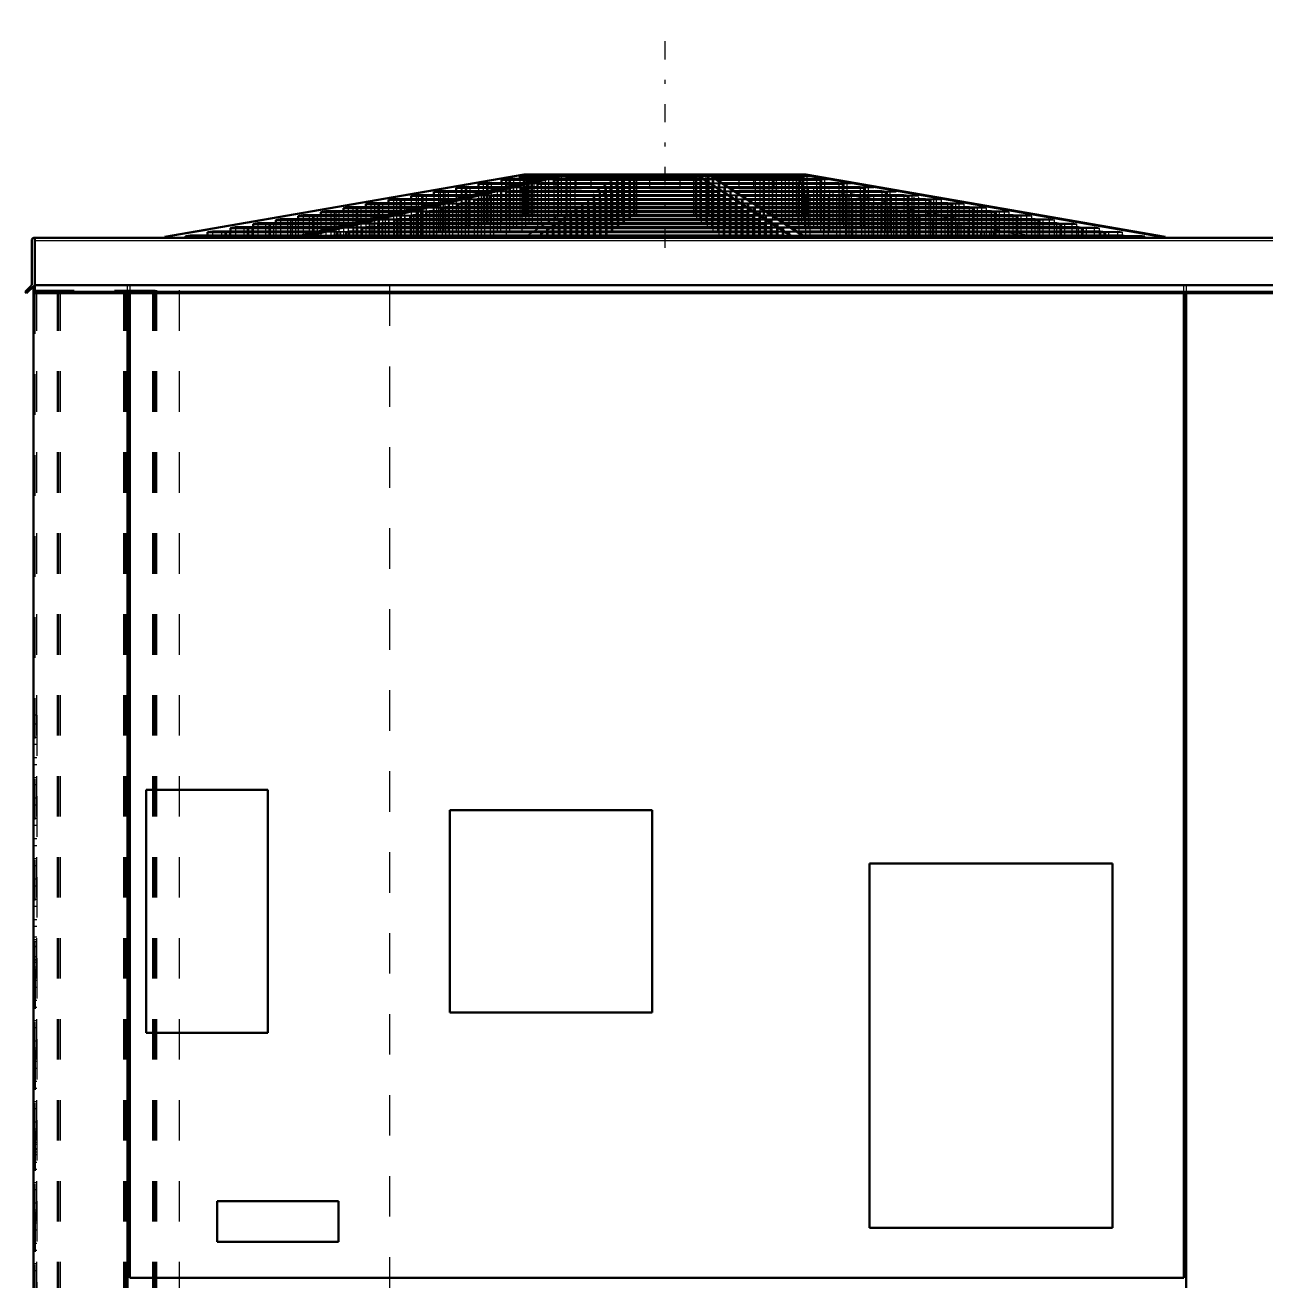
# Model space of a CAD drawing. Header units: inches. Extents: x -40.7 to 51, y -0.3 to 59.
# Drawn here: x -36.86 to -6.21, y 28.03 to 59.05 of the extents above; entities that cross this region are included whole.
import ezdxf

# ---------------------------------------------------------------- set-up
doc = ezdxf.new("R2010")
doc.units = ezdxf.units.IN
doc.header["$MEASUREMENT"] = 0
doc.linetypes.add('Center', pattern=[1.5, 0.45, -0.5, 0.05, -0.5])
doc.linetypes.add('Dashed', pattern=[2, 1, -1])
for name, color, linetype, lineweight in [('AM_0', 7, 'Continuous', 50), ('AM_4', 3, 'Continuous', 25), ('AM_7', 7, 'Center', 25), ('AM_9', 6, 'Dashed', 25)]:
    doc.layers.add(name, color=color, linetype=linetype, lineweight=lineweight)

msp = doc.modelspace()

# ---------------------------------------------------------------- linework, layer by layer
at = {"layer": 'AM_0'}
for p, q in [((-33.40513, 53.81678), (-24.52864, 55.358)), ((-23.67755, 55.358), (-30.17559, 53.81678)), ((-29.95427, 53.81678), (-23.45623, 55.358)), ((-24.969, 55.24979), (-25.089, 55.22838)), ((-25.089, 55.22838), (-25.089, 55.14827)), ((-25.089, 55.22838), (-24.23043, 55.22838)), ((-24.969, 55.24979), (-24.13807, 55.24979)), ((-24.524, 55.32919), (-24.635, 55.30938)), ((-24.635, 55.30938), (-24.635, 55.24979)), ((-24.635, 55.30938), (-23.88675, 55.30938)), ((-19.97759, 55.358), (-24.52864, 55.358)), ((-24.524, 55.32919), (-23.80827, 55.32919)), ((-24.3625, 55.358), (-24.3625, 55.32919)), ((-23.70828, 55.24979), (-23.7932, 55.22838)), ((-23.7932, 55.22838), (-20.15658, 55.22838)), ((-23.7932, 55.22838), (-23.7932, 55.14827)), ((-23.70828, 55.24979), (-20.18766, 55.24979)), ((-23.39333, 55.32919), (-23.4719, 55.30938)), ((-23.4719, 55.30938), (-20.27419, 55.30938)), ((-23.4719, 55.30938), (-23.4719, 55.24979)), ((-23.39333, 55.32919), (-20.30294, 55.32919)), ((-23.27901, 55.358), (-23.27901, 55.32919)), ((-20.34479, 55.358), (-20.34479, 55.32919)), ((-20.27419, 55.30938), (-20.30294, 55.32919)), ((-20.27992, 55.358), (-17.90147, 53.81678)), ((-20.27419, 55.30938), (-20.27419, 55.24979)), ((-20.15658, 55.22838), (-20.18766, 55.24979)), ((-20.15658, 55.22838), (-20.15658, 55.14827)), ((-17.59914, 53.81678), (-19.97759, 55.358)), ((-17.57136, 55.358), (-19.97472, 55.358)), ((-19.93025, 55.32919), (-17.73829, 55.32919)), ((-19.89968, 55.30938), (-17.63096, 55.30938)), ((-19.8077, 55.24979), (-17.30806, 55.24979)), ((-19.77465, 55.22838), (-17.19206, 55.22838)), ((-17.89445, 55.358), (-17.89445, 55.32919)), ((-17.63096, 55.30938), (-17.73829, 55.32919)), ((-17.65237, 55.358), (-8.77588, 53.81678)), ((-17.63096, 55.30938), (-17.63096, 55.24979)), ((-8.69487, 53.81678), (-17.57136, 55.358)), ((-17.19206, 55.22838), (-17.30806, 55.24979)), ((-17.19206, 55.22838), (-17.19206, 55.14827)), ((-26.642, 54.95131), (-26.763, 54.92972)), ((-26.763, 54.92972), (-26.763, 54.85175)), ((-26.763, 54.92972), (-25.4891, 54.92972)), ((-26.642, 54.95131), (-25.39622, 54.95131)), ((-26.085, 55.05068), (-26.205, 55.02927)), ((-26.205, 55.02927), (-26.205, 54.95131)), ((-26.205, 55.02927), (-25.07025, 55.02927)), ((-26.085, 55.05068), (-24.98369, 55.05068)), ((-25.538, 55.14827), (-25.658, 55.12686)), ((-25.658, 55.12686), (-25.658, 55.05068)), ((-25.658, 55.12686), (-24.66898, 55.12686)), ((-25.538, 55.14827), (-24.5764, 55.14827)), ((-24.89193, 54.95131), (-24.97752, 54.92972)), ((-24.97752, 54.92972), (-19.72309, 54.92972)), ((-24.97752, 54.92972), (-24.97752, 54.85175)), ((-24.89193, 54.95131), (-19.75442, 54.95131)), ((-24.4979, 55.05068), (-24.58279, 55.02927)), ((-24.58279, 55.02927), (-19.86757, 55.02927)), ((-24.58279, 55.02927), (-24.58279, 54.95131)), ((-24.4979, 55.05068), (-19.89864, 55.05068)), ((-24.1109, 55.14827), (-24.19581, 55.12686)), ((-24.19581, 55.12686), (-20.00922, 55.12686)), ((-24.19581, 55.12686), (-24.19581, 55.05068)), ((-24.1109, 55.14827), (-20.04029, 55.14827)), ((-20.00922, 55.12686), (-20.04029, 55.14827)), ((-20.00922, 55.12686), (-20.00922, 55.05068)), ((-19.86757, 55.02927), (-19.89864, 55.05068)), ((-19.86757, 55.02927), (-19.86757, 54.95131)), ((-19.72309, 54.92972), (-19.75442, 54.95131)), ((-19.72309, 54.92972), (-19.72309, 54.85175)), ((-19.651, 55.14827), (-16.75807, 55.14827)), ((-19.61795, 55.12686), (-16.64209, 55.12686)), ((-19.50034, 55.05068), (-16.22942, 55.05068)), ((-19.46729, 55.02927), (-16.11345, 55.02927)), ((-19.34694, 54.95131), (-15.69116, 54.95131)), ((-19.31361, 54.92972), (-15.57424, 54.92972)), ((-16.64209, 55.12686), (-16.75807, 55.14827)), ((-16.64209, 55.12686), (-16.64209, 55.05068)), ((-16.11345, 55.02927), (-16.22942, 55.05068)), ((-16.11345, 55.02927), (-16.11345, 54.95131)), ((-15.57424, 54.92972), (-15.69116, 54.95131)), ((-15.57424, 54.92972), (-15.57424, 54.85175)), ((-28.316, 54.65264), (-28.436, 54.63123)), ((-28.436, 54.63123), (-28.436, 54.55326)), ((-28.436, 54.63123), (-26.74215, 54.63123)), ((-28.316, 54.65264), (-26.65448, 54.65264)), ((-27.758, 54.7522), (-27.878, 54.73079)), ((-27.878, 54.73079), (-27.878, 54.65264)), ((-27.878, 54.73079), (-26.33553, 54.73079)), ((-27.758, 54.7522), (-26.24693, 54.7522)), ((-27.2, 54.85175), (-27.32, 54.83034)), ((-27.32, 54.83034), (-27.32, 54.7522)), ((-27.32, 54.83034), (-25.91716, 54.83034)), ((-27.2, 54.85175), (-25.82488, 54.85175)), ((-26.07598, 54.65264), (-26.16086, 54.63123)), ((-26.16086, 54.63123), (-19.28996, 54.63123)), ((-26.16086, 54.63123), (-26.16086, 54.55326)), ((-26.07598, 54.65264), (-19.32102, 54.65264)), ((-25.68132, 54.7522), (-25.76619, 54.73079)), ((-25.76619, 54.73079), (-19.43442, 54.73079)), ((-25.76619, 54.73079), (-25.76619, 54.65264)), ((-25.68132, 54.7522), (-19.46548, 54.7522)), ((-25.28664, 54.85175), (-25.37152, 54.83034)), ((-25.37152, 54.83034), (-19.57888, 54.83034)), ((-25.37152, 54.83034), (-25.37152, 54.7522)), ((-25.28664, 54.85175), (-19.60995, 54.85175)), ((-19.57888, 54.83034), (-19.60995, 54.85175)), ((-19.57888, 54.83034), (-19.57888, 54.7522)), ((-19.43442, 54.73079), (-19.46548, 54.7522)), ((-19.43442, 54.73079), (-19.43442, 54.65264)), ((-19.28996, 54.63123), (-19.32102, 54.65264)), ((-19.28996, 54.63123), (-19.28996, 54.55326)), ((-19.19325, 54.85175), (-15.15199, 54.85175)), ((-19.1602, 54.83034), (-15.03604, 54.83034)), ((-19.03956, 54.7522), (-14.61284, 54.7522)), ((-19.00651, 54.73079), (-14.4969, 54.73079)), ((-18.88588, 54.65264), (-14.07372, 54.65264)), ((-18.85283, 54.63123), (-13.95778, 54.63123)), ((-15.03604, 54.83034), (-15.15199, 54.85175)), ((-15.03604, 54.83034), (-15.03604, 54.7522)), ((-14.4969, 54.73079), (-14.61284, 54.7522)), ((-14.4969, 54.73079), (-14.4969, 54.65264)), ((-13.95778, 54.63123), (-14.07372, 54.65264)), ((-13.95778, 54.63123), (-13.95778, 54.55326)), ((-29.989, 54.35415), (-30.109, 54.33274)), ((-30.109, 54.33274), (-30.109, 54.25478)), ((-30.109, 54.33274), (-28.01446, 54.33274)), ((-29.989, 54.35415), (-27.92543, 54.35415)), ((-29.431, 54.45371), (-29.551, 54.4323)), ((-29.551, 54.4323), (-29.551, 54.35415)), ((-29.551, 54.4323), (-27.59736, 54.4323)), ((-29.431, 54.45371), (-27.50521, 54.45371)), ((-28.873, 54.55326), (-28.993, 54.53185)), ((-28.993, 54.53185), (-28.993, 54.45371)), ((-28.993, 54.53185), (-27.16909, 54.53185)), ((-28.873, 54.55326), (-27.07706, 54.55326)), ((-27.2592, 54.35415), (-27.34406, 54.33274)), ((-27.34406, 54.33274), (-18.85688, 54.33274)), ((-27.34406, 54.33274), (-27.34406, 54.25478)), ((-27.2592, 54.35415), (-18.88794, 54.35415)), ((-26.86457, 54.45371), (-26.94943, 54.4323)), ((-26.94943, 54.4323), (-19.00132, 54.4323)), ((-26.94943, 54.4323), (-26.94943, 54.35415)), ((-26.86457, 54.45371), (-19.03238, 54.45371)), ((-26.46993, 54.55326), (-26.5548, 54.53185)), ((-26.5548, 54.53185), (-19.14577, 54.53185)), ((-26.5548, 54.53185), (-26.5548, 54.45371)), ((-26.46993, 54.55326), (-19.17683, 54.55326)), ((-19.14577, 54.53185), (-19.17683, 54.55326)), ((-19.14577, 54.53185), (-19.14577, 54.45371)), ((-19.00132, 54.4323), (-19.03238, 54.45371)), ((-19.00132, 54.4323), (-19.00132, 54.35415)), ((-18.85688, 54.33274), (-18.88794, 54.35415)), ((-18.85688, 54.33274), (-18.85688, 54.25478)), ((-18.73247, 54.55326), (-13.53558, 54.55326)), ((-18.69942, 54.53185), (-13.41965, 54.53185)), ((-18.57878, 54.45371), (-12.99649, 54.45371)), ((-18.54573, 54.4323), (-12.88056, 54.4323)), ((-18.4251, 54.35415), (-12.45742, 54.35415)), ((-18.39205, 54.33274), (-12.34149, 54.33274)), ((-13.41965, 54.53185), (-13.53558, 54.55326)), ((-13.41965, 54.53185), (-13.41965, 54.45371)), ((-12.88056, 54.4323), (-12.99649, 54.45371)), ((-12.88056, 54.4323), (-12.88056, 54.35415)), ((-12.34149, 54.33274), (-12.45742, 54.35415)), ((-12.34149, 54.33274), (-12.34149, 54.25478)), ((-31.661, 54.05585), (-31.781, 54.03444)), ((-31.781, 54.03444), (-31.781, 53.95415)), ((-31.781, 54.03444), (-29.27147, 54.03444)), ((-31.661, 54.05585), (-29.18452, 54.05585)), ((-31.104, 54.15522), (-31.224, 54.13381)), ((-31.224, 54.13381), (-31.224, 54.05585)), ((-31.224, 54.13381), (-28.84461, 54.13381)), ((-31.104, 54.15522), (-28.7527, 54.15522)), ((-30.546, 54.25478), (-30.666, 54.23337)), ((-30.666, 54.23337), (-30.666, 54.15522)), ((-30.666, 54.23337), (-28.42293, 54.23337)), ((-30.546, 54.25478), (-28.33561, 54.25478)), ((-28.44163, 54.05585), (-28.52649, 54.03444)), ((-28.52649, 54.03444), (-28.52649, 53.95415)), ((-28.52649, 54.03444), (-18.42408, 54.03444)), ((-28.44163, 54.05585), (-18.45514, 54.05585)), ((-28.04773, 54.15522), (-28.13259, 54.13381)), ((-28.13259, 54.13381), (-28.13259, 54.05585)), ((-28.13259, 54.13381), (-18.56825, 54.13381)), ((-28.04773, 54.15522), (-18.59932, 54.15522)), ((-27.65311, 54.25478), (-27.73798, 54.23337)), ((-27.73798, 54.23337), (-27.73798, 54.15522)), ((-27.73798, 54.23337), (-18.71269, 54.23337)), ((-27.65311, 54.25478), (-18.74376, 54.25478)), ((-18.71269, 54.23337), (-18.74376, 54.25478)), ((-18.71269, 54.23337), (-18.71269, 54.15522)), ((-18.56825, 54.13381), (-18.59932, 54.15522)), ((-18.56825, 54.13381), (-18.56825, 54.05585)), ((-18.42408, 54.03444), (-18.45514, 54.05585)), ((-18.42408, 54.03444), (-18.42408, 53.95415)), ((-18.27169, 54.25478), (-11.91932, 54.25478)), ((-18.23864, 54.23337), (-11.80339, 54.23337)), ((-18.11801, 54.15522), (-11.38026, 54.15522)), ((-18.08496, 54.13381), (-11.26434, 54.13381)), ((-17.9646, 54.05585), (-10.84218, 54.05585)), ((-17.93155, 54.03444), (-10.72626, 54.03444)), ((-11.80339, 54.23337), (-11.91932, 54.25478)), ((-11.80339, 54.23337), (-11.80339, 54.15522)), ((-11.26434, 54.13381), (-11.38026, 54.15522)), ((-11.26434, 54.13381), (-11.26434, 54.05585)), ((-10.72626, 54.03444), (-10.84218, 54.05585)), ((-10.72626, 54.03444), (-10.72626, 53.95415)), ((-36.6925, 52.63608), (-36.6925, 53.72)), ((-36.646, 53.8), (36.646, 53.8)), ((-36.646, 53.8), (-36.646, 53.79265)), ((-36.612, 53.8), (-36.612, 52.42647)), ((-33.40513, 53.81678), (-33.40513, 53.8)), ((-32.778, 53.85656), (-32.898, 53.83515)), ((-32.898, 53.83515), (-32.898, 53.8)), ((-32.898, 53.83515), (-30.11079, 53.83515)), ((-32.778, 53.85656), (-30.02191, 53.85656)), ((-32.231, 53.95415), (-32.351, 53.93274)), ((-32.351, 53.93274), (-32.351, 53.85656)), ((-32.351, 53.93274), (-29.70346, 53.93274)), ((-32.231, 53.95415), (-29.61337, 53.95415)), ((-30.17559, 53.81678), (-29.95427, 53.81678)), ((-30.17559, 53.81678), (-30.17559, 53.8)), ((-29.95427, 53.81678), (-29.95427, 53.8)), ((-29.23155, 53.85656), (-29.31641, 53.83515)), ((-29.31641, 53.83515), (-29.31641, 53.8)), ((-29.31641, 53.83515), (-18.13495, 53.83515)), ((-29.23155, 53.85656), (-18.16601, 53.85656)), ((-28.84472, 53.95415), (-28.92959, 53.93274)), ((-28.92959, 53.93274), (-28.92959, 53.85656)), ((-28.92959, 53.93274), (-18.27653, 53.93274)), ((-28.84472, 53.95415), (-18.3076, 53.95415)), ((-18.27653, 53.93274), (-18.3076, 53.95415)), ((-18.27653, 53.93274), (-18.27653, 53.85656)), ((-18.13495, 53.83515), (-18.16601, 53.85656)), ((-18.13495, 53.83515), (-18.13495, 53.8)), ((-17.90147, 53.81678), (-17.59914, 53.81678)), ((-17.90147, 53.81678), (-17.90147, 53.8)), ((-17.80762, 53.95415), (-10.29155, 53.95415)), ((-17.77457, 53.93274), (-10.17562, 53.93274)), ((-17.65697, 53.85656), (-9.76314, 53.85656)), ((-17.62392, 53.83515), (-9.64721, 53.83515)), ((-17.59914, 53.81678), (-17.59914, 53.8)), ((-10.17562, 53.93274), (-10.29155, 53.95415)), ((-10.17562, 53.93274), (-10.17562, 53.85656)), ((-9.64721, 53.83515), (-9.76314, 53.85656)), ((-9.64721, 53.83515), (-9.64721, 53.8)), ((-8.77588, 53.81678), (-8.69487, 53.81678)), ((-8.77588, 53.81678), (-8.77588, 53.8)), ((-8.69487, 53.81678), (-8.69487, 53.8)), ((-36.8555, 52.459), (-36.70246, 52.61204)), ((-36.82297, 52.42647), (-36.8555, 52.459)), ((-36.62745, 52.622), (-36.82297, 52.42647)), ((-36.646, 52.60345), (-36.646, 4.475)), ((-36.612, 52.622), (-36.62745, 52.622)), ((36.612, 52.459), (-36.612, 52.459)), ((36.612, 52.42647), (-36.612, 52.42647)), ((-34.329, 4.53), (-34.329, 52.42647)), ((-34.269, 52.42647), (-34.269, 28.112)), ((-8.239, 28.112), (-8.239, 52.42647)), ((-8.179, 52.42647), (-8.179, 4.53)), ((-33.864, 40.159), (-30.864, 40.159)), ((-33.864, 34.159), (-33.864, 40.159)), ((-30.864, 40.159), (-30.864, 34.159)), ((-26.364, 34.659), (-26.364, 39.659)), ((-26.364, 39.659), (-21.364, 39.659)), ((-21.364, 39.659), (-21.364, 34.659)), ((-15.996, 38.346), (-9.996, 38.346)), ((-15.996, 29.346), (-15.996, 38.346)), ((-9.996, 38.346), (-9.996, 29.346)), ((-21.364, 34.659), (-26.364, 34.659)), ((-30.864, 34.159), (-33.864, 34.159)), ((-32.114, 29), (-32.114, 30)), ((-32.114, 30), (-29.114, 30)), ((-29.114, 30), (-29.114, 29)), ((-9.996, 29.346), (-15.996, 29.346)), ((-29.114, 29), (-32.114, 29)), ((-34.269, 28.112), (-8.239, 28.112))]:
    msp.add_line(p, q, dxfattribs=at)
for centre, radius, start, end in [((-36.6125, 53.72), 0.08, 90, 180), ((-36.7265, 52.63608), 0.034, 315, 360)]:
    msp.add_arc(centre, radius, start, end, dxfattribs=at)
at = {"layer": 'AM_4'}
for p, q in [((36.612, 53.72), (-36.612, 53.72)), ((36.612, 52.63608), (-36.612, 52.63608)), ((36.612, 52.61204), (-36.612, 52.61204))]:
    msp.add_line(p, q, dxfattribs=at)
at = {"layer": 'AM_7'}
for p, q in [((-21.05, 53.55), (-21.05, 59.05)), ((-36.65, 36.412), (-36.562, 36.412)), ((-36.65, 35.97), (-36.562, 35.97)), ((-36.65, 31.412), (-36.562, 31.412)), ((-36.65, 31.22), (-36.562, 31.22))]:
    msp.add_line(p, q, dxfattribs=at)
at = {"layer": 'AM_9'}
for p, q in [((-24.44763, 55.358), (-33.32412, 53.81678)), ((-24.98895, 55.22838), (-24.98895, 53.8)), ((-24.969, 55.24979), (-24.969, 53.8)), ((-24.90794, 55.22838), (-24.90794, 53.8)), ((-24.87295, 55.24979), (-24.87295, 53.8)), ((-24.79194, 55.24979), (-24.79194, 53.8)), ((-24.635, 55.24979), (-24.635, 53.8)), ((-24.55005, 55.30938), (-24.55005, 53.8)), ((-24.524, 55.32919), (-24.524, 53.8)), ((-24.50086, 53.81678), (-22.12241, 55.358)), ((-24.46904, 55.30938), (-24.46904, 53.8)), ((-24.44272, 55.32919), (-24.44272, 53.8)), ((-24.3625, 55.32919), (-24.3625, 53.8)), ((-24.36171, 55.32919), (-24.36171, 53.8)), ((-24.28656, 55.358), (-24.28656, 53.8)), ((-23.7932, 55.22838), (-24.23043, 55.22838)), ((-24.20555, 55.358), (-24.20555, 53.8)), ((-21.82008, 55.358), (-24.19853, 53.81678)), ((-23.70828, 55.24979), (-24.13807, 55.24979)), ((-24.117, 55.358), (-24.117, 55.016)), ((-24.01477, 55.308), (-24.01477, 55.358)), ((-24.01477, 55.308), (-21.31654, 55.308)), ((-24.01452, 55.22838), (-23.9296, 55.24979)), ((-24.01452, 55.22838), (-24.01452, 53.8)), ((-23.99097, 55.308), (-23.99097, 55.358)), ((-23.95412, 55.308), (-23.95412, 55.358)), ((-23.93081, 55.308), (-23.93081, 55.358)), ((-23.9296, 55.24979), (-23.9296, 53.8)), ((-23.4719, 55.30938), (-23.88675, 55.30938)), ((-23.39718, 55.32919), (-23.80827, 55.32919)), ((-23.742, 55.016), (-23.742, 55.358)), ((-23.70828, 55.24979), (-23.70828, 53.8)), ((-23.69322, 55.30938), (-23.61466, 55.32919)), ((-23.69322, 55.30938), (-23.69322, 53.8)), ((-23.61466, 55.32919), (-23.61466, 53.8)), ((-23.50034, 55.358), (-23.50034, 53.8)), ((-23.4719, 55.24979), (-23.4719, 53.8)), ((-23.39333, 55.32919), (-23.39333, 53.8)), ((-23.27901, 55.32919), (-23.27901, 53.8)), ((-23.246, 55.016), (-23.246, 55.358)), ((-22.871, 55.016), (-22.871, 55.358)), ((-22.36365, 55.308), (-22.36365, 55.358)), ((-22.35311, 55.308), (-22.35311, 55.358)), ((-22.30399, 55.308), (-22.30399, 55.358)), ((-22.29392, 55.308), (-22.29392, 55.358)), ((-22.24575, 55.22838), (-22.24575, 53.8)), ((-22.21467, 55.24979), (-22.21467, 53.8)), ((-22.12815, 55.30938), (-22.12815, 53.8)), ((-22.09939, 55.32919), (-22.09939, 53.8)), ((-22.05755, 55.358), (-22.05755, 53.8)), ((-21.94342, 55.22838), (-21.94342, 53.8)), ((-21.91234, 55.24979), (-21.91234, 53.8)), ((-21.82581, 55.30938), (-21.82581, 53.8)), ((-21.79706, 55.32919), (-21.79706, 53.8)), ((-21.78327, 55.308), (-21.78327, 55.358)), ((-21.76827, 55.308), (-21.76827, 55.358)), ((-21.75521, 55.358), (-21.75521, 53.8)), ((-21.68018, 55.308), (-21.68018, 55.358)), ((-21.66729, 55.308), (-21.66729, 55.358)), ((-21.425, 55.016), (-21.425, 55.358)), ((-21.3749, 55.308), (-21.3749, 55.358)), ((-21.36014, 55.308), (-21.36014, 55.358)), ((-21.32923, 55.308), (-21.32923, 55.358)), ((-21.31654, 55.308), (-21.31654, 55.358)), ((-20.78346, 55.308), (-20.78346, 55.358)), ((-20.78346, 55.308), (-18.08523, 55.308)), ((-20.77077, 55.308), (-20.77077, 55.358)), ((-20.73986, 55.308), (-20.73986, 55.358)), ((-20.7251, 55.308), (-20.7251, 55.358)), ((-20.675, 55.016), (-20.675, 55.358)), ((-20.43271, 55.308), (-20.43271, 55.358)), ((-20.41982, 55.308), (-20.41982, 55.358)), ((-20.34479, 55.32919), (-20.34479, 53.8)), ((-20.33173, 55.308), (-20.33173, 55.358)), ((-20.31673, 55.308), (-20.31673, 55.358)), ((-20.30294, 55.32919), (-20.30294, 53.8)), ((-19.93025, 55.32919), (-20.29935, 55.32919)), ((-20.27419, 55.24979), (-20.27419, 53.8)), ((-19.89968, 55.30938), (-20.27025, 55.30938)), ((-20.18766, 55.24979), (-20.18766, 53.8)), ((-19.8077, 55.24979), (-20.18294, 55.24979)), ((-19.77465, 55.22838), (-20.15168, 55.22838)), ((-20.04245, 55.358), (-20.04245, 53.8)), ((-20.00061, 55.32919), (-20.00061, 53.8)), ((-20.00061, 55.32919), (-19.97185, 55.30938)), ((-19.97185, 55.30938), (-19.97185, 53.8)), ((-19.88533, 55.24979), (-19.88533, 53.8)), ((-19.88533, 55.24979), (-19.85425, 55.22838)), ((-19.85425, 55.22838), (-19.85425, 53.8)), ((-19.80608, 55.308), (-19.80608, 55.358)), ((-19.79601, 55.308), (-19.79601, 55.358)), ((-19.74689, 55.308), (-19.74689, 55.358)), ((-19.73635, 55.308), (-19.73635, 55.358)), ((-19.229, 55.358), (-19.229, 55.016)), ((-18.854, 55.016), (-18.854, 55.358)), ((-18.82099, 55.358), (-18.82099, 53.8)), ((-18.70667, 55.32919), (-18.70667, 53.8)), ((-12.14573, 53.81678), (-18.64377, 55.358)), ((-18.6281, 55.30938), (-18.6281, 53.8)), ((-18.59966, 55.358), (-18.59966, 53.8)), ((-18.48534, 55.32919), (-18.48534, 53.8)), ((-18.42245, 55.358), (-11.92441, 53.81678)), ((-18.40678, 55.30938), (-18.40678, 53.8)), ((-18.39172, 55.24979), (-18.39172, 53.8)), ((-18.358, 55.016), (-18.358, 55.358)), ((-18.3068, 55.22838), (-18.3068, 53.8)), ((-18.1704, 55.24979), (-18.1704, 53.8)), ((-18.16919, 55.308), (-18.16919, 55.358)), ((-18.14588, 55.308), (-18.14588, 55.358)), ((-18.10903, 55.308), (-18.10903, 55.358)), ((-18.08548, 55.22838), (-18.08548, 53.8)), ((-18.08523, 55.308), (-18.08523, 55.358)), ((-17.983, 55.016), (-17.983, 55.358)), ((-17.89445, 55.32919), (-17.89445, 53.8)), ((-17.81344, 55.358), (-17.81344, 53.8)), ((-17.73829, 55.32919), (-17.73829, 53.8)), ((-17.7375, 53.8), (-17.7375, 55.358)), ((-17.576, 55.32919), (-17.7375, 55.32919)), ((-17.65728, 55.32919), (-17.65728, 53.8)), ((-17.65728, 55.32919), (-17.54995, 55.30938)), ((-17.465, 55.30938), (-17.63096, 55.30938)), ((-17.63096, 55.24979), (-17.63096, 53.8)), ((-17.576, 53.8), (-17.576, 55.32919)), ((-17.465, 55.30938), (-17.576, 55.32919)), ((-17.54995, 55.30938), (-17.54995, 53.8)), ((-17.465, 53.8), (-17.465, 55.30938)), ((-17.131, 55.24979), (-17.30806, 55.24979)), ((-17.30806, 55.24979), (-17.30806, 53.8)), ((-17.22705, 55.24979), (-17.22705, 53.8)), ((-17.22705, 55.24979), (-17.11105, 55.22838)), ((-17.011, 55.22838), (-17.19206, 55.22838)), ((-17.131, 53.8), (-17.131, 55.24979)), ((-17.011, 55.22838), (-17.131, 55.24979)), ((-17.11105, 55.22838), (-17.11105, 53.8)), ((-17.011, 53.8), (-17.011, 55.22838)), ((-26.642, 54.95131), (-26.642, 53.8)), ((-26.60677, 54.92972), (-26.60677, 53.8)), ((-26.52576, 54.92972), (-26.52576, 53.8)), ((-26.48985, 54.95131), (-26.48985, 53.8)), ((-26.40884, 54.95131), (-26.40884, 53.8)), ((-26.205, 54.95131), (-26.205, 53.8)), ((-26.085, 55.05068), (-26.085, 53.8)), ((-26.06756, 55.02927), (-26.06756, 53.8)), ((-25.98655, 55.02927), (-25.98655, 53.8)), ((-25.95159, 55.05068), (-25.95159, 53.8)), ((-25.87058, 55.05068), (-25.87058, 53.8)), ((-25.658, 55.05068), (-25.658, 53.8)), ((-25.53892, 55.12686), (-25.53892, 53.8)), ((-25.538, 55.14827), (-25.538, 53.8)), ((-24.97752, 54.92972), (-25.4891, 54.92972)), ((-25.45791, 55.12686), (-25.45791, 53.8)), ((-25.42294, 55.14827), (-25.42294, 53.8)), ((-25.39622, 54.95131), (-24.89193, 54.95131)), ((-25.34193, 55.14827), (-25.34193, 53.8)), ((-25.19885, 54.92972), (-25.11325, 54.95131)), ((-25.19885, 54.92972), (-25.19885, 53.8)), ((-25.11325, 54.95131), (-25.11325, 53.8)), ((-25.089, 55.14827), (-25.089, 53.8)), ((-24.58279, 55.02927), (-25.07025, 55.02927)), ((-24.98369, 55.05068), (-24.4979, 55.05068)), ((-24.89193, 54.95131), (-24.89193, 53.8)), ((-24.80412, 55.02927), (-24.71922, 55.05068)), ((-24.80412, 55.02927), (-24.80412, 53.8)), ((-24.71922, 55.05068), (-24.71922, 53.8)), ((-24.19581, 55.12686), (-24.66898, 55.12686)), ((-24.58279, 54.95131), (-24.58279, 53.8)), ((-24.1109, 55.14827), (-24.5764, 55.14827)), ((-24.4979, 55.05068), (-24.4979, 53.8)), ((-24.41713, 55.12686), (-24.33223, 55.14827)), ((-24.41713, 55.12686), (-24.41713, 53.8)), ((-24.33223, 55.14827), (-24.33223, 53.8)), ((-24.19581, 55.05068), (-24.19581, 53.8)), ((-24.117, 55.016), (-22.871, 55.016)), ((-24.1109, 55.14827), (-24.1109, 53.8)), ((-23.7932, 55.14827), (-23.7924, 53.8)), ((-22.67925, 54.92972), (-22.67925, 53.8)), ((-22.64792, 54.95131), (-22.64792, 53.8)), ((-22.53476, 55.02927), (-22.53476, 53.8)), ((-22.50369, 55.05068), (-22.50369, 53.8)), ((-22.39312, 55.12686), (-22.39312, 53.8)), ((-22.37691, 54.92972), (-22.37691, 53.8)), ((-22.36204, 55.14827), (-22.36204, 53.8)), ((-22.34558, 54.95131), (-22.34558, 53.8)), ((-22.23243, 55.02927), (-22.23243, 53.8)), ((-22.20136, 55.05068), (-22.20136, 53.8)), ((-22.09078, 55.12686), (-22.09078, 53.8)), ((-22.05971, 55.14827), (-22.05971, 53.8)), ((-21.425, 55.016), (-20.675, 55.016)), ((-20.15658, 55.14827), (-20.15658, 53.8)), ((-20.04029, 55.14827), (-20.04029, 53.8)), ((-19.651, 55.14827), (-20.03528, 55.14827)), ((-20.00922, 55.05068), (-20.00922, 53.8)), ((-19.61795, 55.12686), (-20.00432, 55.12686)), ((-19.89864, 55.05068), (-19.89864, 53.8)), ((-19.50034, 55.05068), (-19.89471, 55.05068)), ((-19.86757, 54.95131), (-19.86757, 53.8)), ((-19.46729, 55.02927), (-19.86406, 55.02927)), ((-19.75442, 54.95131), (-19.75442, 53.8)), ((-19.34694, 54.95131), (-19.75299, 54.95131)), ((-19.73796, 55.14827), (-19.73796, 53.8)), ((-19.73796, 55.14827), (-19.70688, 55.12686)), ((-19.31361, 54.92972), (-19.7224, 54.92972)), ((-19.70688, 55.12686), (-19.70688, 53.8)), ((-19.59631, 55.05068), (-19.59631, 53.8)), ((-19.59631, 55.05068), (-19.56524, 55.02927)), ((-19.56524, 55.02927), (-19.56524, 53.8)), ((-19.45208, 54.95131), (-19.45208, 53.8)), ((-19.45208, 54.95131), (-19.42075, 54.92972)), ((-19.42075, 54.92972), (-19.42075, 53.8)), ((-19.229, 55.016), (-17.983, 55.016)), ((-17.9891, 55.14827), (-17.9891, 53.8)), ((-17.90419, 55.12686), (-17.90419, 53.8)), ((-17.76777, 55.14827), (-17.76777, 53.8)), ((-17.68287, 55.12686), (-17.68287, 53.8)), ((-17.6021, 55.05068), (-17.6021, 53.8)), ((-17.51721, 55.02927), (-17.51721, 53.8)), ((-17.38078, 55.05068), (-17.38078, 53.8)), ((-17.29588, 55.02927), (-17.29588, 53.8)), ((-17.20807, 54.95131), (-17.20807, 53.8)), ((-17.19206, 55.14827), (-17.19206, 53.8)), ((-17.12248, 54.92972), (-17.12248, 53.8)), ((-16.98675, 54.95131), (-16.98675, 53.8)), ((-16.90115, 54.92972), (-16.90115, 53.8)), ((-16.562, 55.14827), (-16.75807, 55.14827)), ((-16.75807, 55.14827), (-16.75807, 53.8)), ((-16.67706, 55.14827), (-16.67706, 53.8)), ((-16.67706, 55.14827), (-16.56108, 55.12686)), ((-16.442, 55.12686), (-16.64209, 55.12686)), ((-16.64209, 55.05068), (-16.64209, 53.8)), ((-16.562, 53.8), (-16.562, 55.14827)), ((-16.442, 55.12686), (-16.562, 55.14827)), ((-16.56108, 55.12686), (-16.56108, 53.8)), ((-16.442, 53.8), (-16.442, 55.12686)), ((-16.015, 55.05068), (-16.22942, 55.05068)), ((-16.22942, 55.05068), (-16.22942, 53.8)), ((-16.14841, 55.05068), (-16.14841, 53.8)), ((-16.14841, 55.05068), (-16.03244, 55.02927)), ((-15.895, 55.02927), (-16.11345, 55.02927)), ((-16.11345, 54.95131), (-16.11345, 53.8)), ((-16.03244, 55.02927), (-16.03244, 53.8)), ((-16.015, 53.8), (-16.015, 55.05068)), ((-15.895, 55.02927), (-16.015, 55.05068)), ((-15.895, 53.8), (-15.895, 55.02927)), ((-15.69116, 54.95131), (-15.69116, 53.8)), ((-15.68467, 54.95131), (-15.458, 54.95131)), ((-15.61015, 54.95131), (-15.61015, 53.8)), ((-15.61015, 54.95131), (-15.49323, 54.92972)), ((-15.57104, 54.92972), (-15.337, 54.92972)), ((-15.49323, 54.92972), (-15.49323, 53.8)), ((-15.458, 53.8), (-15.458, 54.95131)), ((-15.337, 54.92972), (-15.458, 54.95131)), ((-15.337, 53.8), (-15.337, 54.92972)), ((-28.316, 54.65264), (-28.316, 53.8)), ((-28.22323, 54.63123), (-28.22323, 53.8)), ((-28.14222, 54.63123), (-28.14222, 53.8)), ((-28.10729, 54.65264), (-28.10729, 53.8)), ((-28.02628, 54.65264), (-28.02628, 53.8)), ((-27.878, 54.65264), (-27.878, 53.8)), ((-27.758, 54.7522), (-27.758, 53.8)), ((-27.68411, 54.73079), (-27.68411, 53.8)), ((-27.6031, 54.73079), (-27.6031, 53.8)), ((-27.56817, 54.7522), (-27.56817, 53.8)), ((-27.48716, 54.7522), (-27.48716, 53.8)), ((-27.32, 54.7522), (-27.32, 53.8)), ((-27.2, 54.85175), (-27.2, 53.8)), ((-27.14497, 54.83034), (-27.14497, 53.8)), ((-27.06396, 54.83034), (-27.06396, 53.8)), ((-27.02903, 54.85175), (-27.02903, 53.8)), ((-26.94801, 54.85175), (-26.94801, 53.8)), ((-26.763, 54.85175), (-26.763, 53.8)), ((-26.16086, 54.63123), (-26.74215, 54.63123)), ((-26.65448, 54.65264), (-26.07598, 54.65264)), ((-26.38218, 54.63123), (-26.29731, 54.65264)), ((-26.38218, 54.63123), (-26.38218, 53.8)), ((-25.76619, 54.73079), (-26.33553, 54.73079)), ((-26.29731, 54.65264), (-26.29731, 53.8)), ((-25.68132, 54.7522), (-26.24693, 54.7522)), ((-26.07598, 54.65264), (-26.07598, 53.8)), ((-25.98752, 54.73079), (-25.90264, 54.7522)), ((-25.98752, 54.73079), (-25.98752, 53.8)), ((-25.37152, 54.83034), (-25.91716, 54.83034)), ((-25.90264, 54.7522), (-25.90264, 53.8)), ((-25.28664, 54.85175), (-25.82488, 54.85175)), ((-25.76619, 54.65264), (-25.76619, 53.8)), ((-25.68132, 54.7522), (-25.68132, 53.8)), ((-25.59284, 54.83034), (-25.50796, 54.85175)), ((-25.59284, 54.83034), (-25.59284, 53.8)), ((-25.50796, 54.85175), (-25.50796, 53.8)), ((-25.37152, 54.7522), (-25.37152, 53.8)), ((-25.28664, 54.85175), (-25.28664, 53.8)), ((-24.97752, 54.85175), (-24.97752, 53.8)), ((-23.11238, 54.63123), (-23.11238, 53.8)), ((-23.08131, 54.65264), (-23.08131, 53.8)), ((-22.96792, 54.73079), (-22.96792, 53.8)), ((-22.93685, 54.7522), (-22.93685, 53.8)), ((-22.82346, 54.83034), (-22.82346, 53.8)), ((-22.81004, 54.63123), (-22.81004, 53.8)), ((-22.79239, 54.85175), (-22.79239, 53.8)), ((-22.77898, 54.65264), (-22.77898, 53.8)), ((-22.66558, 54.73079), (-22.66558, 53.8)), ((-22.63452, 54.7522), (-22.63452, 53.8)), ((-22.52112, 54.83034), (-22.52112, 53.8)), ((-22.49005, 54.85175), (-22.49005, 53.8)), ((-19.72309, 54.85175), (-19.72309, 53.8)), ((-19.60995, 54.85175), (-19.60995, 53.8)), ((-19.19325, 54.85175), (-19.60868, 54.85175)), ((-19.57888, 54.7522), (-19.57888, 53.8)), ((-19.1602, 54.83034), (-19.57718, 54.83034)), ((-19.46548, 54.7522), (-19.46548, 53.8)), ((-19.03956, 54.7522), (-19.46236, 54.7522)), ((-19.43442, 54.65264), (-19.43442, 53.8)), ((-19.00651, 54.73079), (-19.43095, 54.73079)), ((-19.32102, 54.65264), (-19.32102, 53.8)), ((-18.88588, 54.65264), (-19.31654, 54.65264)), ((-19.30761, 54.85175), (-19.30761, 53.8)), ((-19.30761, 54.85175), (-19.27654, 54.83034)), ((-18.85283, 54.63123), (-19.28525, 54.63123)), ((-19.27654, 54.83034), (-19.27654, 53.8)), ((-19.16315, 54.7522), (-19.16315, 53.8)), ((-19.16315, 54.7522), (-19.13208, 54.73079)), ((-19.13208, 54.73079), (-19.13208, 53.8)), ((-19.01869, 54.65264), (-19.01869, 53.8)), ((-19.01869, 54.65264), (-18.98762, 54.63123)), ((-18.98762, 54.63123), (-18.98762, 53.8)), ((-16.81336, 54.85175), (-16.81336, 53.8)), ((-16.72848, 54.83034), (-16.72848, 53.8)), ((-16.59204, 54.85175), (-16.59204, 53.8)), ((-16.50716, 54.83034), (-16.50716, 53.8)), ((-16.41868, 54.7522), (-16.41868, 53.8)), ((-16.33381, 54.73079), (-16.33381, 53.8)), ((-16.19736, 54.7522), (-16.19736, 53.8)), ((-16.11248, 54.73079), (-16.11248, 53.8)), ((-16.02402, 54.65264), (-16.02402, 53.8)), ((-15.93914, 54.63123), (-15.93914, 53.8)), ((-15.80269, 54.65264), (-15.80269, 53.8)), ((-15.71782, 54.63123), (-15.71782, 53.8)), ((-15.57424, 54.85175), (-15.57424, 53.8)), ((-15.15199, 54.85175), (-15.15199, 53.8)), ((-15.14679, 54.85175), (-14.9, 54.85175)), ((-15.07097, 54.85175), (-15.07097, 53.8)), ((-15.07097, 54.85175), (-14.95503, 54.83034)), ((-15.03604, 54.7522), (-15.03604, 53.8)), ((-15.02912, 54.83034), (-14.78, 54.83034)), ((-14.95503, 54.83034), (-14.95503, 53.8)), ((-14.9, 53.8), (-14.9, 54.85175)), ((-14.78, 54.83034), (-14.9, 54.85175)), ((-14.78, 53.8), (-14.78, 54.83034)), ((-14.342, 54.7522), (-14.61284, 54.7522)), ((-14.61284, 54.7522), (-14.61284, 53.8)), ((-14.53183, 54.7522), (-14.53183, 53.8)), ((-14.53183, 54.7522), (-14.41589, 54.73079)), ((-14.222, 54.73079), (-14.4969, 54.73079)), ((-14.4969, 54.65264), (-14.4969, 53.8)), ((-14.41589, 54.73079), (-14.41589, 53.8)), ((-14.342, 53.8), (-14.342, 54.7522)), ((-14.222, 54.73079), (-14.342, 54.7522)), ((-14.222, 53.8), (-14.222, 54.73079)), ((-13.784, 54.65264), (-14.07372, 54.65264)), ((-14.07372, 54.65264), (-14.07372, 53.8)), ((-13.99271, 54.65264), (-13.99271, 53.8)), ((-13.99271, 54.65264), (-13.87677, 54.63123)), ((-13.664, 54.63123), (-13.95778, 54.63123)), ((-13.87677, 54.63123), (-13.87677, 53.8)), ((-13.784, 53.8), (-13.784, 54.65264)), ((-13.664, 54.63123), (-13.784, 54.65264)), ((-13.664, 53.8), (-13.664, 54.63123)), ((-29.989, 54.35415), (-29.989, 53.8)), ((-29.83952, 54.33274), (-29.83952, 53.8)), ((-29.75851, 54.33274), (-29.75851, 53.8)), ((-29.72359, 54.35415), (-29.72359, 53.8)), ((-29.64258, 54.35415), (-29.64258, 53.8)), ((-29.551, 54.35415), (-29.551, 53.8)), ((-29.431, 54.45371), (-29.431, 53.8)), ((-29.30045, 54.4323), (-29.30045, 53.8)), ((-29.21944, 54.4323), (-29.21944, 53.8)), ((-29.18452, 54.45371), (-29.18452, 53.8)), ((-29.10351, 54.45371), (-29.10351, 53.8)), ((-28.993, 54.45371), (-28.993, 53.8)), ((-28.873, 54.55326), (-28.873, 53.8)), ((-28.76136, 54.53185), (-28.76136, 53.8)), ((-28.68035, 54.53185), (-28.68035, 53.8)), ((-28.64543, 54.55326), (-28.64543, 53.8)), ((-28.56442, 54.55326), (-28.56442, 53.8)), ((-28.436, 54.55326), (-28.436, 53.8)), ((-27.34406, 54.33274), (-28.01446, 54.33274)), ((-27.92543, 54.35415), (-27.2592, 54.35415)), ((-26.94943, 54.4323), (-27.59736, 54.4323)), ((-27.56539, 54.33274), (-27.48052, 54.35415)), ((-27.56539, 54.33274), (-27.56539, 53.8)), ((-26.86457, 54.45371), (-27.50521, 54.45371)), ((-27.48052, 54.35415), (-27.48052, 53.8)), ((-27.2592, 54.35415), (-27.2592, 53.8)), ((-27.17076, 54.4323), (-27.08589, 54.45371)), ((-27.17076, 54.4323), (-27.17076, 53.8)), ((-26.5548, 54.53185), (-27.16909, 54.53185)), ((-27.08589, 54.45371), (-27.08589, 53.8)), ((-26.46993, 54.55326), (-27.07706, 54.55326)), ((-26.94943, 54.35415), (-26.94943, 53.8)), ((-26.86457, 54.45371), (-26.86457, 53.8)), ((-26.77612, 54.53185), (-26.69125, 54.55326)), ((-26.77612, 54.53185), (-26.77612, 53.8)), ((-26.69125, 54.55326), (-26.69125, 53.8)), ((-26.5548, 54.45371), (-26.5548, 53.8)), ((-26.46993, 54.55326), (-26.46993, 53.8)), ((-26.16086, 54.55326), (-26.16086, 53.8)), ((-23.54546, 54.33274), (-23.54546, 53.8)), ((-23.5144, 54.35415), (-23.5144, 53.8)), ((-23.40102, 54.4323), (-23.40102, 53.8)), ((-23.36995, 54.45371), (-23.36995, 53.8)), ((-23.25657, 54.53185), (-23.25657, 53.8)), ((-23.24312, 54.33274), (-23.24312, 53.8)), ((-23.2255, 54.55326), (-23.2255, 53.8)), ((-23.21206, 54.35415), (-23.21206, 53.8)), ((-23.09868, 54.4323), (-23.09868, 53.8)), ((-23.06762, 54.45371), (-23.06762, 53.8)), ((-22.95423, 54.53185), (-22.95423, 53.8)), ((-22.92317, 54.55326), (-22.92317, 53.8)), ((-19.28996, 54.55326), (-19.28996, 53.8)), ((-19.17683, 54.55326), (-19.17683, 53.8)), ((-18.73247, 54.55326), (-19.17158, 54.55326)), ((-19.14577, 54.45371), (-19.14577, 53.8)), ((-18.69942, 54.53185), (-19.14044, 54.53185)), ((-19.03238, 54.45371), (-19.03238, 53.8)), ((-18.57878, 54.45371), (-19.02704, 54.45371)), ((-19.00132, 54.35415), (-19.00132, 53.8)), ((-18.54573, 54.4323), (-18.99605, 54.4323)), ((-18.88794, 54.35415), (-18.88794, 53.8)), ((-18.4251, 54.35415), (-18.88321, 54.35415)), ((-18.8745, 54.55326), (-18.8745, 53.8)), ((-18.8745, 54.55326), (-18.84343, 54.53185)), ((-18.39205, 54.33274), (-18.85237, 54.33274)), ((-18.84343, 54.53185), (-18.84343, 53.8)), ((-18.73005, 54.45371), (-18.73005, 53.8)), ((-18.73005, 54.45371), (-18.69898, 54.4323)), ((-18.69898, 54.4323), (-18.69898, 53.8)), ((-18.5856, 54.35415), (-18.5856, 53.8)), ((-18.5856, 54.35415), (-18.55454, 54.33274)), ((-18.55454, 54.33274), (-18.55454, 53.8)), ((-15.63007, 54.55326), (-15.63007, 53.8)), ((-15.5452, 54.53185), (-15.5452, 53.8)), ((-15.40875, 54.55326), (-15.40875, 53.8)), ((-15.32388, 54.53185), (-15.32388, 53.8)), ((-15.23543, 54.45371), (-15.23543, 53.8)), ((-15.15057, 54.4323), (-15.15057, 53.8)), ((-15.01411, 54.45371), (-15.01411, 53.8)), ((-14.92924, 54.4323), (-14.92924, 53.8)), ((-14.8408, 54.35415), (-14.8408, 53.8)), ((-14.75594, 54.33274), (-14.75594, 53.8)), ((-14.61948, 54.35415), (-14.61948, 53.8)), ((-14.53461, 54.33274), (-14.53461, 53.8)), ((-13.95778, 54.55326), (-13.95778, 53.8)), ((-13.227, 54.55326), (-13.53558, 54.55326)), ((-13.53558, 54.55326), (-13.53558, 53.8)), ((-13.45457, 54.55326), (-13.45457, 53.8)), ((-13.45457, 54.55326), (-13.33864, 54.53185)), ((-13.107, 54.53185), (-13.41965, 54.53185)), ((-13.41965, 54.45371), (-13.41965, 53.8)), ((-13.33864, 54.53185), (-13.33864, 53.8)), ((-13.227, 53.8), (-13.227, 54.55326)), ((-13.107, 54.53185), (-13.227, 54.55326)), ((-13.107, 53.8), (-13.107, 54.53185)), ((-12.669, 54.45371), (-12.99649, 54.45371)), ((-12.99649, 54.45371), (-12.99649, 53.8)), ((-12.91548, 54.45371), (-12.91548, 53.8)), ((-12.91548, 54.45371), (-12.79955, 54.4323)), ((-12.549, 54.4323), (-12.88056, 54.4323)), ((-12.88056, 54.35415), (-12.88056, 53.8)), ((-12.79955, 54.4323), (-12.79955, 53.8)), ((-12.669, 53.8), (-12.669, 54.45371)), ((-12.549, 54.4323), (-12.669, 54.45371)), ((-12.549, 53.8), (-12.549, 54.4323)), ((-12.111, 54.35415), (-12.45742, 54.35415)), ((-12.45742, 54.35415), (-12.45742, 53.8)), ((-12.37641, 54.35415), (-12.37641, 53.8)), ((-12.37641, 54.35415), (-12.26048, 54.33274)), ((-11.991, 54.33274), (-12.34149, 54.33274)), ((-12.26048, 54.33274), (-12.26048, 53.8)), ((-12.111, 53.8), (-12.111, 54.35415)), ((-11.991, 54.33274), (-12.111, 54.35415)), ((-11.991, 53.8), (-11.991, 54.33274)), ((-31.661, 54.05585), (-31.661, 53.8)), ((-31.45475, 54.03444), (-31.45475, 53.8)), ((-31.37374, 54.03444), (-31.37374, 53.8)), ((-31.33883, 54.05585), (-31.33883, 53.8)), ((-31.25782, 54.05585), (-31.25782, 53.8)), ((-31.224, 54.05585), (-31.224, 53.8)), ((-31.104, 54.15522), (-31.104, 53.8)), ((-30.91667, 54.13381), (-30.91667, 53.8)), ((-30.83566, 54.13381), (-30.83566, 53.8)), ((-30.80075, 54.15522), (-30.80075, 53.8)), ((-30.71974, 54.15522), (-30.71974, 53.8)), ((-30.666, 54.15522), (-30.666, 53.8)), ((-30.546, 54.25478), (-30.546, 53.8)), ((-30.37762, 54.23337), (-30.37762, 53.8)), ((-30.29661, 54.23337), (-30.29661, 53.8)), ((-30.26169, 54.25478), (-30.26169, 53.8)), ((-30.18068, 54.25478), (-30.18068, 53.8)), ((-30.109, 54.25478), (-30.109, 53.8)), ((-28.52649, 54.03444), (-29.27147, 54.03444)), ((-28.44163, 54.05585), (-29.18452, 54.05585)), ((-28.13259, 54.13381), (-28.84461, 54.13381)), ((-28.04773, 54.15522), (-28.7527, 54.15522)), ((-28.74782, 54.03444), (-28.66296, 54.05585)), ((-28.74782, 54.03444), (-28.74782, 53.8)), ((-28.66296, 54.05585), (-28.66296, 53.8)), ((-28.44163, 54.05585), (-28.44163, 53.8)), ((-27.73798, 54.23337), (-28.42293, 54.23337)), ((-28.35392, 54.13381), (-28.26905, 54.15522)), ((-28.35392, 54.13381), (-28.35392, 53.8)), ((-27.65311, 54.25478), (-28.33561, 54.25478)), ((-28.26905, 54.15522), (-28.26905, 53.8)), ((-28.13259, 54.05585), (-28.13259, 53.8)), ((-28.04773, 54.15522), (-28.04773, 53.8)), ((-27.9593, 54.23337), (-27.87444, 54.25478)), ((-27.9593, 54.23337), (-27.9593, 53.8)), ((-27.87444, 54.25478), (-27.87444, 53.8)), ((-27.73798, 54.15522), (-27.73798, 53.8)), ((-27.65311, 54.25478), (-27.65311, 53.8)), ((-27.34406, 54.25478), (-27.34406, 53.8)), ((-23.97826, 54.03444), (-23.97826, 53.8)), ((-23.9472, 54.05585), (-23.9472, 53.8)), ((-23.83408, 54.13381), (-23.83408, 53.8)), ((-23.80302, 54.15522), (-23.80302, 53.8)), ((-23.68964, 54.23337), (-23.68964, 53.8)), ((-23.67592, 54.03444), (-23.67592, 53.8)), ((-23.65858, 54.25478), (-23.65858, 53.8)), ((-23.64486, 54.05585), (-23.64486, 53.8)), ((-23.53175, 54.13381), (-23.53175, 53.8)), ((-23.50068, 54.15522), (-23.50068, 53.8)), ((-23.38731, 54.23337), (-23.38731, 53.8)), ((-23.35624, 54.25478), (-23.35624, 53.8)), ((-18.85688, 54.25478), (-18.85688, 53.8)), ((-18.74376, 54.25478), (-18.74376, 53.8)), ((-18.27169, 54.25478), (-18.74036, 54.25478)), ((-18.71269, 54.15522), (-18.71269, 53.8)), ((-18.23864, 54.23337), (-18.70967, 54.23337)), ((-18.59932, 54.15522), (-18.59932, 53.8)), ((-18.11801, 54.15522), (-18.59797, 54.15522)), ((-18.56825, 54.05585), (-18.56825, 53.8)), ((-18.08496, 54.13381), (-18.56745, 54.13381)), ((-18.45514, 54.05585), (-18.45514, 53.8)), ((-17.9646, 54.05585), (-18.45425, 54.05585)), ((-18.44142, 54.25478), (-18.44142, 53.8)), ((-18.44142, 54.25478), (-18.41036, 54.23337)), ((-17.93155, 54.03444), (-18.42281, 54.03444)), ((-18.41036, 54.23337), (-18.41036, 53.8)), ((-18.29698, 54.15522), (-18.29698, 53.8)), ((-18.29698, 54.15522), (-18.26592, 54.13381)), ((-18.26592, 54.13381), (-18.26592, 53.8)), ((-18.1528, 54.05585), (-18.1528, 53.8)), ((-18.1528, 54.05585), (-18.12174, 54.03444)), ((-18.12174, 54.03444), (-18.12174, 53.8)), ((-14.44689, 54.25478), (-14.44689, 53.8)), ((-14.36202, 54.23337), (-14.36202, 53.8)), ((-14.22556, 54.25478), (-14.22556, 53.8)), ((-14.1407, 54.23337), (-14.1407, 53.8)), ((-14.05227, 54.15522), (-14.05227, 53.8)), ((-13.96741, 54.13381), (-13.96741, 53.8)), ((-13.83095, 54.15522), (-13.83095, 53.8)), ((-13.74608, 54.13381), (-13.74608, 53.8)), ((-13.65837, 54.05585), (-13.65837, 53.8)), ((-13.57351, 54.03444), (-13.57351, 53.8)), ((-13.43704, 54.05585), (-13.43704, 53.8)), ((-13.35218, 54.03444), (-13.35218, 53.8)), ((-12.34149, 54.25478), (-12.34149, 53.8)), ((-11.554, 54.25478), (-11.91932, 54.25478)), ((-11.91932, 54.25478), (-11.91932, 53.8)), ((-11.83831, 54.25478), (-11.83831, 53.8)), ((-11.83831, 54.25478), (-11.72238, 54.23337)), ((-11.434, 54.23337), (-11.80339, 54.23337)), ((-11.80339, 54.15522), (-11.80339, 53.8)), ((-11.72238, 54.23337), (-11.72238, 53.8)), ((-11.554, 53.8), (-11.554, 54.25478)), ((-11.434, 54.23337), (-11.554, 54.25478)), ((-11.434, 53.8), (-11.434, 54.23337)), ((-11.38026, 54.15522), (-11.38026, 53.8)), ((-11.37452, 54.15522), (-10.996, 54.15522)), ((-11.29925, 54.15522), (-11.29925, 53.8)), ((-11.29925, 54.15522), (-11.18333, 54.13381)), ((-11.26434, 54.05585), (-11.26434, 53.8)), ((-11.26086, 54.13381), (-10.876, 54.13381)), ((-11.18333, 54.13381), (-11.18333, 53.8)), ((-10.996, 53.8), (-10.996, 54.15522)), ((-10.876, 54.13381), (-10.996, 54.15522)), ((-10.876, 53.8), (-10.876, 54.13381)), ((-10.84218, 54.05585), (-10.84218, 53.8)), ((-10.83875, 54.05585), (-10.439, 54.05585)), ((-10.76117, 54.05585), (-10.76117, 53.8)), ((-10.76117, 54.05585), (-10.64525, 54.03444)), ((-10.72139, 54.03444), (-10.319, 54.03444)), ((-10.64525, 54.03444), (-10.64525, 53.8)), ((-10.439, 53.8), (-10.439, 54.05585)), ((-10.319, 54.03444), (-10.439, 54.05585)), ((-10.319, 53.8), (-10.319, 54.03444)), ((-33.32412, 53.81678), (-33.40513, 53.81678)), ((-33.32412, 53.81678), (-33.32412, 53.8)), ((-32.778, 53.85656), (-32.778, 53.8)), ((-32.5338, 53.83515), (-32.5338, 53.8)), ((-32.45279, 53.83515), (-32.45279, 53.8)), ((-32.41787, 53.85656), (-32.41787, 53.8)), ((-32.351, 53.85656), (-32.351, 53.8)), ((-32.33686, 53.85656), (-32.33686, 53.8)), ((-32.231, 53.95415), (-32.231, 53.8)), ((-32.00539, 53.93274), (-32.00539, 53.8)), ((-31.92438, 53.93274), (-31.92438, 53.8)), ((-31.88946, 53.95415), (-31.88946, 53.8)), ((-31.80845, 53.95415), (-31.80845, 53.8)), ((-31.781, 53.95415), (-31.781, 53.8)), ((-29.31641, 53.83515), (-30.11079, 53.83515)), ((-29.23155, 53.85656), (-30.02191, 53.85656)), ((-28.92959, 53.93274), (-29.70346, 53.93274)), ((-29.61337, 53.95415), (-28.84472, 53.95415)), ((-29.53773, 53.83515), (-29.45287, 53.85656)), ((-29.53773, 53.83515), (-29.53773, 53.8)), ((-29.45287, 53.85656), (-29.45287, 53.8)), ((-29.23155, 53.85656), (-29.23155, 53.8)), ((-29.15091, 53.93274), (-29.06605, 53.95415)), ((-29.15091, 53.93274), (-29.15091, 53.8)), ((-29.06605, 53.95415), (-29.06605, 53.8)), ((-28.92959, 53.85656), (-28.92959, 53.8)), ((-28.84472, 53.95415), (-28.84472, 53.8)), ((-28.52649, 53.95415), (-28.52649, 53.8)), ((-24.19853, 53.81678), (-24.50086, 53.81678)), ((-24.50086, 53.81678), (-24.50086, 53.8)), ((-24.26739, 53.83515), (-24.26739, 53.8)), ((-24.23633, 53.85656), (-24.23633, 53.8)), ((-24.19853, 53.81678), (-24.19853, 53.8)), ((-24.1258, 53.93274), (-24.1258, 53.8)), ((-24.09474, 53.95415), (-24.09474, 53.8)), ((-23.96505, 53.83515), (-23.96505, 53.8)), ((-23.93399, 53.85656), (-23.93399, 53.8)), ((-23.82347, 53.93274), (-23.82347, 53.8)), ((-23.7932, 53.95415), (-23.7932, 53.8)), ((-18.42408, 53.95415), (-18.42408, 53.8)), ((-18.3076, 53.95415), (-18.3076, 53.8)), ((-17.80762, 53.95415), (-18.30504, 53.95415)), ((-18.27653, 53.85656), (-18.27653, 53.8)), ((-17.77457, 53.93274), (-18.27367, 53.93274)), ((-18.16601, 53.85656), (-18.16601, 53.8)), ((-17.65697, 53.85656), (-18.16217, 53.85656)), ((-17.62392, 53.83515), (-18.13087, 53.83515)), ((-18.00526, 53.95415), (-18.00526, 53.8)), ((-18.00526, 53.95415), (-17.9742, 53.93274)), ((-17.9742, 53.93274), (-17.9742, 53.8)), ((-17.86367, 53.85656), (-17.86367, 53.8)), ((-17.86367, 53.85656), (-17.83261, 53.83515)), ((-17.83261, 53.83515), (-17.83261, 53.8)), ((-13.25528, 53.95415), (-13.25528, 53.8)), ((-13.17041, 53.93274), (-13.17041, 53.8)), ((-13.03395, 53.95415), (-13.03395, 53.8)), ((-12.94909, 53.93274), (-12.94909, 53.8)), ((-12.86845, 53.85656), (-12.86845, 53.8)), ((-12.78359, 53.83515), (-12.78359, 53.8)), ((-12.64713, 53.85656), (-12.64713, 53.8)), ((-12.56227, 53.83515), (-12.56227, 53.8)), ((-11.92441, 53.81678), (-12.14573, 53.81678)), ((-12.14573, 53.81678), (-12.14573, 53.8)), ((-11.92441, 53.81678), (-11.92441, 53.8)), ((-10.72626, 53.95415), (-10.72626, 53.8)), ((-10.29155, 53.95415), (-10.29155, 53.8)), ((-10.28177, 53.95415), (-9.869, 53.95415)), ((-10.21054, 53.95415), (-10.21054, 53.8)), ((-10.21054, 53.95415), (-10.09461, 53.93274)), ((-10.17562, 53.85656), (-10.17562, 53.8)), ((-10.16468, 53.93274), (-9.749, 53.93274)), ((-10.09461, 53.93274), (-10.09461, 53.8)), ((-9.869, 53.8), (-9.869, 53.95415)), ((-9.749, 53.93274), (-9.869, 53.95415)), ((-9.76314, 53.85656), (-9.76314, 53.8)), ((-9.749, 53.8), (-9.749, 53.93274)), ((-9.749, 53.85656), (-9.322, 53.85656)), ((-9.68213, 53.85656), (-9.68213, 53.8)), ((-9.68213, 53.85656), (-9.5662, 53.83515)), ((-9.202, 53.83515), (-9.64721, 53.83515)), ((-9.5662, 53.83515), (-9.5662, 53.8)), ((-9.322, 53.8), (-9.322, 53.85656)), ((-9.202, 53.83515), (-9.322, 53.85656)), ((-9.202, 53.8), (-9.202, 53.83515)), ((-36.646, 52.5), (-33.05, 52.5)), ((36.612, 52.622), (-36.612, 52.622)), ((-36.612, 52.42647), (-36.612, 5.213)), ((-36.578, 52.5), (-36.578, 5.213)), ((-36.061, 52.5), (-36.061, 5.213)), ((-36.027, 52.5), (-36.027, 5.213)), ((-35.993, 52.5), (-35.993, 5.213)), ((-34.429, 52.5), (-34.429, 5.213)), ((-34.395, 52.5), (-34.395, 5.213)), ((-34.361, 52.5), (-34.361, 5.213)), ((-34.329, 52.63), (-34.269, 52.63)), ((-34.329, 52.42647), (-34.329, 52.63)), ((-34.327, 52.5), (-34.327, 5.213)), ((-34.269, 52.63), (-34.269, 52.42647)), ((-33.709, 52.5), (-33.709, 5.213)), ((-33.675, 52.5), (-33.675, 5.213)), ((-33.641, 52.5), (-33.641, 5.213)), ((-33.607, 52.5), (-33.607, 5.213)), ((-33.05, 52.5), (-33.05, 5.213)), ((-27.856, 52.622), (-27.856, 5.213)), ((-8.239, 52.63), (-8.179, 52.63)), ((-8.239, 52.42647), (-8.239, 52.63)), ((-8.179, 52.63), (-8.179, 52.42647)), ((-36.566, 42.005), (-36.646, 42.005)), ((-36.566, 42.005), (-36.566, 24.455)), ((-36.566, 41.78265), (-36.646, 41.78265)), ((-36.566, 41.455), (-36.646, 41.455)), ((-36.566, 41.28265), (-36.646, 41.28265)), ((-36.566, 40.955), (-36.646, 40.955)), ((-36.566, 40.78265), (-36.646, 40.78265)), ((-36.566, 40.455), (-36.646, 40.455)), ((-36.566, 40.28265), (-36.646, 40.28265)), ((-36.566, 39.955), (-36.646, 39.955)), ((-36.566, 39.78265), (-36.646, 39.78265)), ((-36.566, 39.455), (-36.646, 39.455)), ((-36.566, 39.28265), (-36.646, 39.28265)), ((-36.566, 38.955), (-36.646, 38.955)), ((-36.566, 38.78265), (-36.646, 38.78265)), ((-36.566, 38.455), (-36.646, 38.455)), ((-36.566, 38.28265), (-36.646, 38.28265)), ((-36.566, 37.955), (-36.646, 37.955)), ((-36.566, 37.78265), (-36.646, 37.78265)), ((-36.566, 37.455), (-36.646, 37.455)), ((-36.566, 37.28265), (-36.646, 37.28265)), ((-36.566, 36.955), (-36.646, 36.955)), ((-36.566, 36.78265), (-36.646, 36.78265)), ((-36.566, 36.521), (-36.646, 36.521)), ((-36.566, 36.455), (-36.646, 36.455)), ((-36.646, 36.303), (-36.566, 36.303)), ((-36.566, 36.28265), (-36.646, 36.28265)), ((-36.566, 36.034), (-36.646, 36.034)), ((-36.566, 35.955), (-36.646, 35.955)), ((-36.646, 35.906), (-36.566, 35.906)), ((-36.566, 35.78265), (-36.646, 35.78265)), ((-36.606, 35.75), (-36.646, 35.75)), ((-36.606, 35.69), (-36.646, 35.69)), ((-36.606, 35.75), (-36.606, 25.5)), ((-36.566, 35.455), (-36.646, 35.455)), ((-36.566, 35.28265), (-36.646, 35.28265)), ((-36.566, 34.955), (-36.646, 34.955)), ((-36.566, 34.78265), (-36.646, 34.78265)), ((-36.566, 34.455), (-36.646, 34.455)), ((-36.566, 34.28265), (-36.646, 34.28265)), ((-36.566, 33.955), (-36.646, 33.955)), ((-36.566, 33.78265), (-36.646, 33.78265)), ((-36.566, 33.455), (-36.646, 33.455)), ((-36.566, 33.28265), (-36.646, 33.28265)), ((-36.566, 32.955), (-36.646, 32.955)), ((-36.566, 32.78265), (-36.646, 32.78265)), ((-36.566, 32.455), (-36.646, 32.455)), ((-36.566, 32.28265), (-36.646, 32.28265)), ((-36.566, 31.955), (-36.646, 31.955)), ((-36.566, 31.78265), (-36.646, 31.78265)), ((-36.566, 31.521), (-36.646, 31.521)), ((-36.566, 31.455), (-36.646, 31.455)), ((-36.646, 31.303), (-36.566, 31.303)), ((-36.566, 31.284), (-36.646, 31.284)), ((-36.566, 31.28265), (-36.646, 31.28265)), ((-36.646, 31.156), (-36.566, 31.156)), ((-36.566, 30.955), (-36.646, 30.955)), ((-36.566, 30.78265), (-36.646, 30.78265)), ((-36.566, 30.455), (-36.646, 30.455)), ((-36.566, 30.28265), (-36.646, 30.28265)), ((-36.566, 29.955), (-36.646, 29.955)), ((-36.566, 29.78265), (-36.646, 29.78265)), ((-36.566, 29.455), (-36.646, 29.455)), ((-36.566, 29.28265), (-36.646, 29.28265)), ((-36.566, 28.955), (-36.646, 28.955)), ((-36.566, 28.78265), (-36.646, 28.78265)), ((-36.566, 28.455), (-36.646, 28.455)), ((-36.566, 28.28265), (-36.646, 28.28265))]:
    msp.add_line(p, q, dxfattribs=at)

doc.saveas('drawing.dxf')
